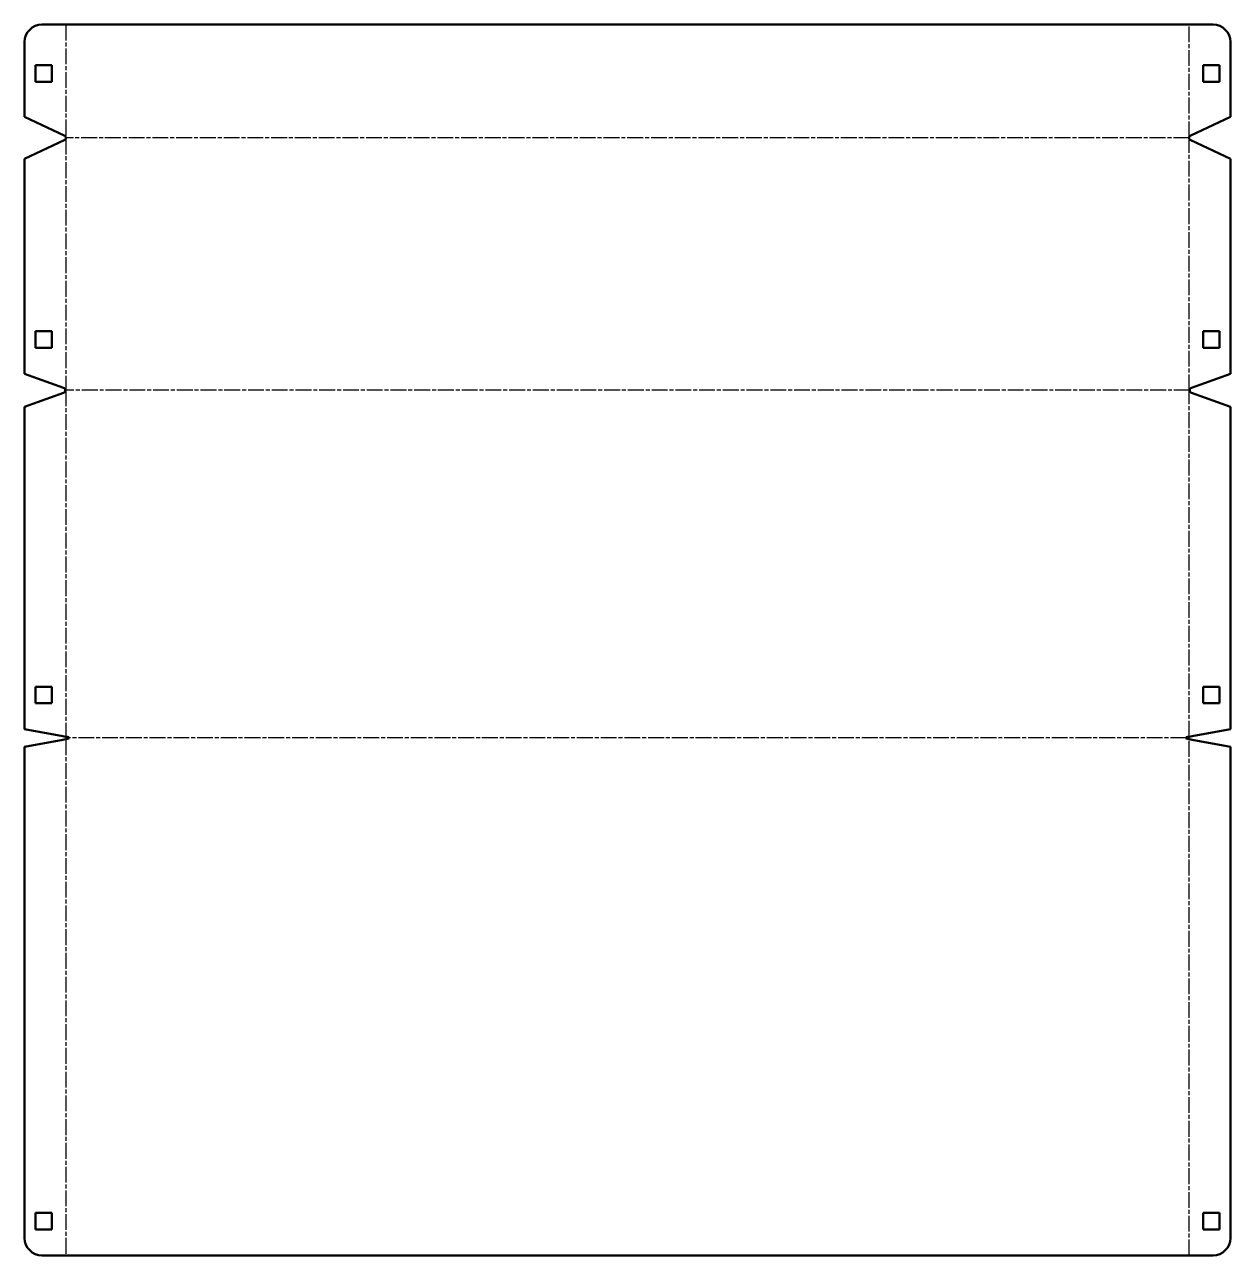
# Model space of a CAD drawing. Header units: millimetres. Extents: x 0 to 695, y 0 to 709.
import ezdxf

# ---------------------------------------------------------------- set-up
doc = ezdxf.new("R2010")
doc.units = ezdxf.units.MM
doc.linetypes.add('Chain', pattern=[13.68, 9.12, -1.14, 2.28, -1.14])
doc.layers.add('Bend Centerline (ANSI)', color=7, linetype='Chain', lineweight=25)
doc.layers.add('Visible (ANSI)', color=7, linetype='Continuous', lineweight=50)

# ---------------------------------------------------------------- blocks, each defined once
blk = doc.blocks.new('GLD-SMT-01-CTRASERA02_Chapa Cubre Pedales_GLD-SMT-01-CTRASERA02 (Desplegada)')
at = {"layer": 'Bend Centerline (ANSI)'}
for p, q in [((-323.7, 354.56), (-323.7, 289.7)), ((323.7, 289.7), (323.7, 354.56)), ((-323.7, 288.94), (-323.7, 143.87)), ((323.65, 289.32), (-323.65, 289.32)), ((323.7, 143.87), (323.7, 288.94)), ((324.01, 143.87), (-324.01, 143.87)), ((-323.7, 143.87), (-323.7, -55.69)), ((323.7, -55.69), (323.7, 143.87)), ((322, -56.45), (-322, -56.45)), ((-323.7, -57.21), (-323.7, -354.56)), ((323.7, -354.56), (323.7, -57.21))]:
    blk.add_line(p, q, dxfattribs=at)
at = {"layer": 'Visible (ANSI)'}
for p, q in [((337.39, 354.56), (-337.39, 354.56)), ((-347.39, 344.56), (-347.39, 301.35)), ((347.39, 301.35), (347.39, 344.56)), ((-341.16, 331.11), (-331.63, 331.11)), ((-341.16, 321.59), (-341.16, 331.11)), ((-331.63, 331.11), (-331.63, 321.59)), ((331.63, 331.11), (341.16, 331.11)), ((331.63, 321.59), (331.63, 331.11)), ((341.16, 331.11), (341.16, 321.59)), ((-331.63, 321.59), (-341.16, 321.59)), ((341.16, 321.59), (331.63, 321.59)), ((-324.51, 290.68), (-347.39, 301.35)), ((324.51, 290.68), (347.39, 301.35)), ((-324.51, 287.96), (-347.39, 277.29)), ((324.51, 287.96), (347.39, 277.29)), ((-347.39, 277.29), (-347.39, 153.43)), ((347.39, 153.43), (347.39, 277.29)), ((-341.16, 177.95), (-331.63, 177.95)), ((-341.16, 168.43), (-341.16, 177.95)), ((-331.63, 177.95), (-331.63, 168.43)), ((331.63, 177.95), (341.16, 177.95)), ((331.63, 168.43), (331.63, 177.95)), ((341.16, 177.95), (341.16, 168.43)), ((-331.63, 168.43), (-341.16, 168.43)), ((341.16, 168.43), (331.63, 168.43)), ((-325, 145.28), (-347.39, 153.43)), ((325, 145.28), (347.39, 153.43)), ((-325, 142.46), (-347.39, 134.31)), ((325, 142.46), (347.39, 134.31)), ((-347.39, 134.31), (-347.39, -51.43)), ((347.39, -51.43), (347.39, 134.31)), ((-341.16, -26.91), (-331.63, -26.91)), ((-341.16, -36.43), (-341.16, -26.91)), ((-331.63, -26.91), (-331.63, -36.43)), ((331.63, -26.91), (341.16, -26.91)), ((331.63, -36.43), (331.63, -26.91)), ((341.16, -26.91), (341.16, -36.43)), ((-331.63, -36.43), (-341.16, -36.43)), ((341.16, -36.43), (331.63, -36.43)), ((-325.39, -55.31), (-347.39, -51.43)), ((-322, -56.07), (-322, -56.83)), ((322, -56.83), (322, -56.07)), ((325.39, -55.31), (347.39, -51.43)), ((-325.39, -57.59), (-347.39, -61.47)), ((-347.39, -61.47), (-347.39, -344.56)), ((325.39, -57.59), (347.39, -61.47)), ((347.39, -344.56), (347.39, -61.47)), ((-341.16, -330.04), (-331.63, -330.04)), ((-341.16, -339.56), (-341.16, -330.04)), ((-331.63, -330.04), (-331.63, -339.56)), ((331.63, -330.04), (341.16, -330.04)), ((331.63, -339.56), (331.63, -330.04)), ((341.16, -330.04), (341.16, -339.56)), ((-331.63, -339.56), (-341.16, -339.56)), ((341.16, -339.56), (331.63, -339.56)), ((-337.39, -354.56), (337.39, -354.56))]:
    blk.add_line(p, q, dxfattribs=at)
at = {"layer": 'Visible (ANSI)', "extrusion": (0, 0, -1)}
for centre, start, end in [((337.39, 344.56), 0, 90), ((-337.39, 344.56), 90, 180), ((337.39, -344.56), 270, 0), ((-337.39, -344.56), 180, 270)]:
    blk.add_arc(centre, 10, start, end, dxfattribs=at)
at = {"layer": 'Visible (ANSI)'}
for centre, start, end in [((-325.15, 289.32), 295, 65), ((325.15, 289.32), 115, 245), ((-325.51, 143.87), 290, 70), ((325.51, 143.87), 110, 250)]:
    blk.add_arc(centre, 1.5, start, end, dxfattribs=at)
for points in [[(-322, -56.07), (-323.13, -55.82), (-324.26, -55.57), (-325.39, -55.31)], [(322, -56.07), (323.13, -55.82), (324.26, -55.57), (325.39, -55.31)], [(-322, -56.83), (-323.13, -57.08), (-324.26, -57.34), (-325.39, -57.59)], [(322, -56.83), (323.13, -57.08), (324.26, -57.34), (325.39, -57.59)]]:
    blk.add_open_spline(points, degree=3, dxfattribs=at)

msp = doc.modelspace()

# ---------------------------------------------------------------- block references
msp.add_blockref('GLD-SMT-01-CTRASERA02_Chapa Cubre Pedales_GLD-SMT-01-CTRASERA02 (Desplegada)', (347.39, 354.56))

doc.saveas('drawing.dxf')
